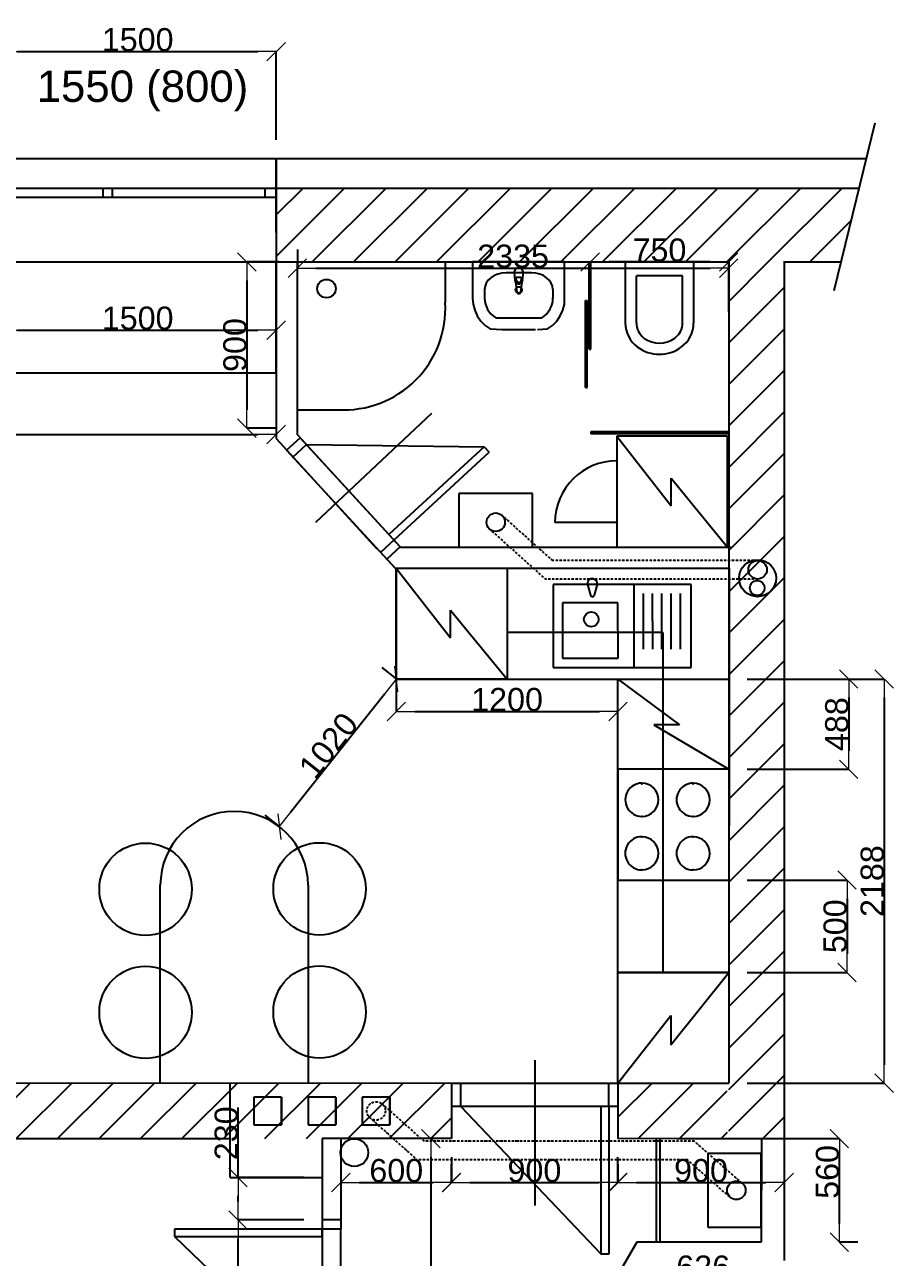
# Model space of a CAD drawing. Header units: millimetres. Extents: x 1480 to 86316, y 1484 to 27567.
# Drawn here: x 70259 to 74962, y 20151 to 26824 of the extents above; entities that cross this region are included whole.
import ezdxf

# ---------------------------------------------------------------- set-up
doc = ezdxf.new("R2010")
doc.units = ezdxf.units.MM
doc.linetypes.add('ACAD_ISO12W100', pattern=[21, 12, -3, 0, -3, 0, -3])
doc.layers.add('SLÁDEK OBV ZDIVO', color=7, linetype='Continuous')
doc.styles.add('GENERATED_STYLE_1', font='arial.ttf')
doc.dimstyles.new('GENERATED_STYLE__1', dxfattribs={"dimtxt": 125, "dimasz": 100, "dimexe": 0.18, "dimexo": 100, "dimgap": 0.1, "dimtad": 1, "dimdec": 0, "dimzin": 0, "dimdsep": 46, "dimtxsty": 'GENERATED_STYLE_1', "dimblk": 'ARROWHEAD_6', "dimcen": 0.09, "dimclrd": 4, "dimclre": 4, "dimclrt": 4, "dimazin": 0, "dimtfac": 1, "dimtdec": 0, "dimtmove": 0, "dimatfit": 3, "dimldrblk": 'OBLIQUE', "dimfxl": 0, "dimtfillclr": 4, "dimtolj": 1, "dimtzin": 0, "dimarcsym": 0})
pattern_1 = [(45, (-82757.79, 2751.98), (-112.2532, 112.2532), [])]

# ---------------------------------------------------------------- blocks, each defined once
blk = doc.blocks.new('ARROWHEAD_6')
at = {"color": 0, "linetype": 'Continuous', "lineweight": 0}
for p, q in [((0, 0), (-1, 0)), ((-0.5, -0.5), (0.5, 0.5))]:
    blk.add_line(p, q, dxfattribs=at)
blk = doc.blocks.new('*D235')
at = {"color": 4, "lineweight": -2, "transparency": 16777216}
for p, q in [((70120.6, 26203.9), (70120.6, 26678.5)), ((70220.6, 26678.3), (71520.6, 26678.3)), ((71620.6, 26199.9), (71620.6, 26678.5))]:
    blk.add_line(p, q, dxfattribs=at)
at = {"layer": 'Defpoints', "color": 0, "transparency": 16777216}
for p in [(71620.6, 26678.3), (70120.6, 26103.9), (71620.6, 26099.9)]:
    blk.add_point(p, dxfattribs=at)
at = {"color": 4, "lineweight": -2, "transparency": 16777216, "xscale": 100, "yscale": 100, "zscale": 100, "rotation": 180}
blk.add_blockref('ARROWHEAD_6', (70120.6, 26678.3), dxfattribs=at)
at = {"color": 4, "lineweight": -2, "transparency": 16777216, "xscale": 100, "yscale": 100, "zscale": 100}
blk.add_blockref('ARROWHEAD_6', (71620.6, 26678.3), dxfattribs=at)
at = {"color": 4, "transparency": 16777216, "insert": (70870.6, 26742.2), "char_height": 125, "attachment_point": 5, "style": 'GENERATED_STYLE_1'}
blk.add_mtext('\\A1;1500', dxfattribs=at)
blk = doc.blocks.new('_Oblique')
at = {"color": 0, "linetype": 'ByBlock', "lineweight": -2}
blk.add_line((-0.5, -0.5), (0.5, 0.5), dxfattribs=at)
blk = doc.blocks.new('*D185')
at = {"color": 4, "lineweight": -2, "transparency": 16777216}
for p, q in [((66884.2, 26099.9), (65788.6, 26099.9)), ((65788.7, 25999.9), (65788.7, 14319.5)), ((70429.9, 14219.5), (65788.6, 14219.5))]:
    blk.add_line(p, q, dxfattribs=at)
at = {"layer": 'Defpoints', "color": 0, "transparency": 16777216}
for p in [(66984.2, 26099.9), (65788.7, 14219.5), (70529.9, 14219.5)]:
    blk.add_point(p, dxfattribs=at)
at = {"color": 4, "lineweight": -2, "transparency": 16777216, "xscale": 100, "yscale": 100, "zscale": 100}
for p, rotation in [((65788.7, 26099.9), 90), ((65788.7, 14219.5), 270)]:
    blk.add_blockref('ARROWHEAD_6', p, dxfattribs=dict(at, rotation=rotation))
at = {"color": 4, "transparency": 16777216, "insert": (65724.8, 20159.7), "char_height": 125, "attachment_point": 5, "rotation": 90, "style": 'GENERATED_STYLE_1'}
blk.add_mtext('\\A1;11880', dxfattribs=at)
blk = doc.blocks.new('*D188')
at = {"color": 4, "lineweight": -2, "transparency": 16777216}
for p, q in [((71620.6, 25070.8), (71620.6, 24605.6)), ((66970.4, 24705.8), (66970.4, 24606)), ((67070.4, 24605.8), (71520.6, 24605.8))]:
    blk.add_line(p, q, dxfattribs=at)
at = {"layer": 'Defpoints', "color": 0, "transparency": 16777216}
for p in [(71620.6, 25170.8), (66970.4, 24605.8), (71620.6, 24605.8)]:
    blk.add_point(p, dxfattribs=at)
at = {"color": 4, "lineweight": -2, "transparency": 16777216, "xscale": 100, "yscale": 100, "zscale": 100, "rotation": 180}
blk.add_blockref('ARROWHEAD_6', (66970.4, 24605.8), dxfattribs=at)
at = {"color": 4, "lineweight": -2, "transparency": 16777216, "xscale": 100, "yscale": 100, "zscale": 100}
blk.add_blockref('ARROWHEAD_6', (71620.6, 24605.8), dxfattribs=at)
at = {"color": 4, "transparency": 16777216, "insert": (69295.5, 24669.7), "char_height": 125, "attachment_point": 5, "style": 'GENERATED_STYLE_1'}
blk.add_mtext('\\A1;4650', dxfattribs=at)
blk = doc.blocks.new('*D167')
at = {"color": 4, "lineweight": -2, "transparency": 16777216}
for p, q in [((73468.6, 20693.9), (73468.6, 20556.3)), ((72568.6, 20656.5), (72568.6, 20556.7)), ((72668.6, 20556.5), (73368.6, 20556.5))]:
    blk.add_line(p, q, dxfattribs=at)
at = {"layer": 'Defpoints', "color": 0, "transparency": 16777216}
for p in [(73468.6, 20793.9), (72568.6, 20556.5), (73468.6, 20556.5)]:
    blk.add_point(p, dxfattribs=at)
at = {"color": 4, "lineweight": -2, "transparency": 16777216, "xscale": 100, "yscale": 100, "zscale": 100, "rotation": 180}
blk.add_blockref('ARROWHEAD_6', (72568.6, 20556.5), dxfattribs=at)
at = {"color": 4, "lineweight": -2, "transparency": 16777216, "xscale": 100, "yscale": 100, "zscale": 100}
blk.add_blockref('ARROWHEAD_6', (73468.6, 20556.5), dxfattribs=at)
at = {"color": 4, "transparency": 16777216, "insert": (73018.6, 20620.4), "char_height": 125, "attachment_point": 5, "style": 'GENERATED_STYLE_1'}
blk.add_mtext('\\A1;900', dxfattribs=at)
blk = doc.blocks.new('*D168')
at = {"color": 4, "lineweight": -2, "transparency": 16777216}
for p, q in [((73470.6, 20656.3), (73470.6, 20556.5)), ((74370.6, 20656.3), (74370.6, 20556.5)), ((73570.6, 20556.3), (74270.6, 20556.3))]:
    blk.add_line(p, q, dxfattribs=at)
at = {"layer": 'Defpoints', "color": 0, "transparency": 16777216}
for p in [(73470.6, 20556.3), (74370.6, 20556.3), (74370.6, 20556.3)]:
    blk.add_point(p, dxfattribs=at)
at = {"color": 4, "lineweight": -2, "transparency": 16777216, "xscale": 100, "yscale": 100, "zscale": 100, "rotation": 180}
blk.add_blockref('ARROWHEAD_6', (73470.6, 20556.3), dxfattribs=at)
at = {"color": 4, "lineweight": -2, "transparency": 16777216, "xscale": 100, "yscale": 100, "zscale": 100}
blk.add_blockref('ARROWHEAD_6', (74370.6, 20556.3), dxfattribs=at)
at = {"color": 4, "transparency": 16777216, "insert": (73920.6, 20620.2), "char_height": 125, "attachment_point": 5, "style": 'GENERATED_STYLE_1'}
blk.add_mtext('\\A1;900', dxfattribs=at)
blk = doc.blocks.new('*D174')
at = {"color": 4, "lineweight": -2, "transparency": 16777216}
for p, q in [((72470.6, 20793.9), (72457.7, 20793.9)), ((72457.9, 20693.9), (72457.9, 18473.8)), ((72557.9, 18373.8), (72458.1, 18373.8))]:
    blk.add_line(p, q, dxfattribs=at)
at = {"layer": 'Defpoints', "color": 0, "transparency": 16777216}
for p in [(72570.6, 20793.9), (72457.9, 18373.8), (72457.9, 18373.8)]:
    blk.add_point(p, dxfattribs=at)
at = {"color": 4, "lineweight": -2, "transparency": 16777216, "xscale": 100, "yscale": 100, "zscale": 100}
for p, rotation in [((72457.9, 20793.9), 90), ((72457.9, 18373.8), 270)]:
    blk.add_blockref('ARROWHEAD_6', p, dxfattribs=dict(at, rotation=rotation))
at = {"color": 4, "transparency": 16777216, "insert": (72394, 19583.9), "char_height": 125, "attachment_point": 5, "rotation": 90, "style": 'GENERATED_STYLE_1'}
blk.add_mtext('\\A1;2420', dxfattribs=at)
blk = doc.blocks.new('*D177')
at = {"color": 4, "lineweight": -2, "transparency": 16777216}
for p, q in [((71770.4, 20353.9), (71414.2, 20353.9)), ((71414.4, 19553.9), (71414.4, 20253.9)), ((71720.8, 19453.9), (71414.2, 19453.9))]:
    blk.add_line(p, q, dxfattribs=at)
at = {"layer": 'Defpoints', "color": 0, "transparency": 16777216}
for p in [(71414.4, 20353.9), (71870.4, 20353.9), (71820.8, 19453.9)]:
    blk.add_point(p, dxfattribs=at)
at = {"color": 4, "lineweight": -2, "transparency": 16777216, "xscale": 100, "yscale": 100, "zscale": 100}
for p, rotation in [((71414.4, 20353.9), 90), ((71414.4, 19453.9), 270)]:
    blk.add_blockref('ARROWHEAD_6', p, dxfattribs=dict(at, rotation=rotation))
at = {"color": 4, "transparency": 16777216, "insert": (71350.5, 19903.9), "char_height": 125, "attachment_point": 5, "rotation": 90, "style": 'GENERATED_STYLE_1'}
blk.add_mtext('\\A1;900', dxfattribs=at)
blk = doc.blocks.new('*D159')
at = {"color": 4, "lineweight": -2, "transparency": 16777216}
for p, q in [((71970.6, 20693.9), (71970.6, 20556.3)), ((72570.6, 20693.9), (72570.6, 20556.3)), ((72070.6, 20556.5), (72470.6, 20556.5))]:
    blk.add_line(p, q, dxfattribs=at)
at = {"layer": 'Defpoints', "color": 0, "transparency": 16777216}
for p in [(71970.6, 20793.9), (72570.6, 20793.9), (72570.6, 20556.5)]:
    blk.add_point(p, dxfattribs=at)
at = {"color": 4, "lineweight": -2, "transparency": 16777216, "xscale": 100, "yscale": 100, "zscale": 100, "rotation": 180}
blk.add_blockref('ARROWHEAD_6', (71970.6, 20556.5), dxfattribs=at)
at = {"color": 4, "lineweight": -2, "transparency": 16777216, "xscale": 100, "yscale": 100, "zscale": 100}
blk.add_blockref('ARROWHEAD_6', (72570.6, 20556.5), dxfattribs=at)
at = {"color": 4, "transparency": 16777216, "insert": (72270.6, 20620.4), "char_height": 125, "attachment_point": 5, "style": 'GENERATED_STYLE_1'}
blk.add_mtext('\\A1;600', dxfattribs=at)
blk = doc.blocks.new('*D160')
at = {"color": 4, "lineweight": -2, "transparency": 16777216}
for p, q in [((73320.6, 25439.5), (73320.6, 25539.3)), ((73970.6, 25539.5), (73420.6, 25539.5)), ((74070.6, 25439.9), (74070.6, 25539.3))]:
    blk.add_line(p, q, dxfattribs=at)
at = {"layer": 'Defpoints', "color": 0, "transparency": 16777216}
for p in [(73320.6, 25539.5), (73320.6, 25539.5), (74070.6, 25539.9)]:
    blk.add_point(p, dxfattribs=at)
at = {"color": 4, "lineweight": -2, "transparency": 16777216, "xscale": 100, "yscale": 100, "zscale": 100, "rotation": 180}
blk.add_blockref('ARROWHEAD_6', (73320.6, 25539.5), dxfattribs=at)
at = {"color": 4, "lineweight": -2, "transparency": 16777216, "xscale": 100, "yscale": 100, "zscale": 100}
blk.add_blockref('ARROWHEAD_6', (74070.6, 25539.5), dxfattribs=at)
at = {"color": 4, "transparency": 16777216, "insert": (73695.6, 25603.4), "char_height": 125, "attachment_point": 5, "style": 'GENERATED_STYLE_1'}
blk.add_mtext('\\A1;750', dxfattribs=at)
blk = doc.blocks.new('*D194')
at = {"color": 4, "lineweight": -2, "transparency": 16777216}
for p, q in [((73791.4, 20793.9), (74669.6, 20793.9)), ((74669.4, 20333.9), (74669.4, 20693.9)), ((74769.4, 20233.9), (74669.6, 20233.9))]:
    blk.add_line(p, q, dxfattribs=at)
at = {"layer": 'Defpoints', "color": 0, "transparency": 16777216}
for p in [(73691.4, 20793.9), (74669.4, 20793.9), (74669.4, 20233.9)]:
    blk.add_point(p, dxfattribs=at)
at = {"color": 4, "lineweight": -2, "transparency": 16777216, "xscale": 100, "yscale": 100, "zscale": 100}
for p, rotation in [((74669.4, 20793.9), 90), ((74669.4, 20233.9), 270)]:
    blk.add_blockref('ARROWHEAD_6', p, dxfattribs=dict(at, rotation=rotation))
at = {"color": 4, "transparency": 16777216, "insert": (74605.5, 20613.8), "char_height": 125, "attachment_point": 5, "rotation": 90, "style": 'GENERATED_STYLE_1'}
blk.add_mtext('\\A1;560', dxfattribs=at)
blk = doc.blocks.new('*D243')
at = {"color": 4, "lineweight": -2, "transparency": 16777216}
for p, q in [((70120.6, 25439.9), (70120.6, 25170.6)), ((71620.6, 25439.9), (71620.6, 25170.6)), ((70220.6, 25170.8), (71520.6, 25170.8))]:
    blk.add_line(p, q, dxfattribs=at)
at = {"layer": 'Defpoints', "color": 0, "transparency": 16777216}
for p in [(70120.6, 25539.9), (71620.6, 25539.9), (71620.6, 25170.8)]:
    blk.add_point(p, dxfattribs=at)
at = {"color": 4, "lineweight": -2, "transparency": 16777216, "xscale": 100, "yscale": 100, "zscale": 100, "rotation": 180}
blk.add_blockref('ARROWHEAD_6', (70120.6, 25170.8), dxfattribs=at)
at = {"color": 4, "lineweight": -2, "transparency": 16777216, "xscale": 100, "yscale": 100, "zscale": 100}
blk.add_blockref('ARROWHEAD_6', (71620.6, 25170.8), dxfattribs=at)
at = {"color": 4, "transparency": 16777216, "insert": (70870.6, 25234.7), "char_height": 125, "attachment_point": 5, "style": 'GENERATED_STYLE_1'}
blk.add_mtext('\\A1;1500', dxfattribs=at)
blk = doc.blocks.new('*D196')
at = {"color": 4, "lineweight": -2, "transparency": 16777216}
for p, q in [((71735.6, 25606.4), (71735.6, 25506.6)), ((71835.6, 25506.4), (73970.6, 25506.4)), ((74070.6, 25270.4), (74070.6, 25506.6))]:
    blk.add_line(p, q, dxfattribs=at)
at = {"layer": 'Defpoints', "color": 0, "transparency": 16777216}
for p in [(71735.6, 25506.4), (74070.6, 25506.4), (74070.6, 25170.4)]:
    blk.add_point(p, dxfattribs=at)
at = {"color": 4, "lineweight": -2, "transparency": 16777216, "xscale": 100, "yscale": 100, "zscale": 100, "rotation": 180}
blk.add_blockref('ARROWHEAD_6', (71735.6, 25506.4), dxfattribs=at)
at = {"color": 4, "lineweight": -2, "transparency": 16777216, "xscale": 100, "yscale": 100, "zscale": 100}
blk.add_blockref('ARROWHEAD_6', (74070.6, 25506.4), dxfattribs=at)
at = {"color": 4, "transparency": 16777216, "insert": (72903.1, 25570.3), "char_height": 125, "attachment_point": 5, "style": 'GENERATED_STYLE_1'}
blk.add_mtext('\\A1;2335', dxfattribs=at)
blk = doc.blocks.new('*D244')
at = {"color": 4, "lineweight": -2, "transparency": 16777216}
for p, q in [((71414.4, 20583.9), (71414.4, 20962)), ((71770.4, 20583.9), (71414.2, 20583.9)), ((71414.4, 20453.9), (71414.4, 20483.9)), ((71770.4, 20353.9), (71414.2, 20353.9))]:
    blk.add_line(p, q, dxfattribs=at)
at = {"layer": 'Defpoints', "color": 0, "transparency": 16777216}
for p in [(71414.4, 20583.9), (71870.4, 20583.9), (71870.4, 20353.9)]:
    blk.add_point(p, dxfattribs=at)
at = {"color": 4, "lineweight": -2, "transparency": 16777216, "xscale": 100, "yscale": 100, "zscale": 100}
for p, rotation in [((71414.4, 20583.9), 90), ((71414.4, 20353.9), 270)]:
    blk.add_blockref('ARROWHEAD_6', p, dxfattribs=dict(at, rotation=rotation))
at = {"color": 4, "transparency": 16777216, "insert": (71350.5, 20822.9), "char_height": 125, "attachment_point": 5, "rotation": 90, "style": 'GENERATED_STYLE_1'}
blk.add_mtext('\\A1;230', dxfattribs=at)
blk = doc.blocks.new('*D140')
at = {"color": 4, "lineweight": -2, "transparency": 16777216}
for p, q in [((71635.6, 25539.9), (71461.5, 25539.9)), ((71461.7, 25439.9), (71461.7, 24739.9)), ((71620.6, 24639.9), (71461.5, 24639.9))]:
    blk.add_line(p, q, dxfattribs=at)
at = {"layer": 'Defpoints', "color": 0, "transparency": 16777216}
for p in [(71735.6, 25539.9), (71461.7, 24639.9), (71720.6, 24639.9)]:
    blk.add_point(p, dxfattribs=at)
at = {"color": 4, "lineweight": -2, "transparency": 16777216, "xscale": 100, "yscale": 100, "zscale": 100}
for p, rotation in [((71461.7, 25539.9), 90), ((71461.7, 24639.9), 270)]:
    blk.add_blockref('ARROWHEAD_6', p, dxfattribs=dict(at, rotation=rotation))
at = {"color": 4, "transparency": 16777216, "insert": (71397.8, 25089.9), "char_height": 125, "attachment_point": 5, "rotation": 90, "style": 'GENERATED_STYLE_1'}
blk.add_mtext('\\A1;900', dxfattribs=at)
blk = doc.blocks.new('*D141')
at = {"color": 4, "lineweight": -2, "transparency": 16777216}
for p, q in [((72270.7, 23329.7), (72270.7, 23106.1)), ((72370.7, 23106.3), (73370.6, 23106.3)), ((73470.6, 23006.3), (73470.6, 23106.1))]:
    blk.add_line(p, q, dxfattribs=at)
at = {"layer": 'Defpoints', "color": 0, "transparency": 16777216}
for p in [(72270.7, 23429.7), (73470.6, 23106.3), (73470.6, 23106.3)]:
    blk.add_point(p, dxfattribs=at)
at = {"color": 4, "lineweight": -2, "transparency": 16777216, "xscale": 100, "yscale": 100, "zscale": 100, "rotation": 180}
blk.add_blockref('ARROWHEAD_6', (72270.7, 23106.3), dxfattribs=at)
at = {"color": 4, "lineweight": -2, "transparency": 16777216, "xscale": 100, "yscale": 100, "zscale": 100}
blk.add_blockref('ARROWHEAD_6', (73470.6, 23106.3), dxfattribs=at)
at = {"color": 4, "transparency": 16777216, "insert": (72870.6, 23170.2), "char_height": 125, "attachment_point": 5, "style": 'GENERATED_STYLE_1'}
blk.add_mtext('\\A1;1200', dxfattribs=at)
blk = doc.blocks.new('*D142')
at = {"color": 4, "lineweight": -2, "transparency": 16777216}
for p, q in [((72192.3, 23344.2), (72270.5, 23282.2)), ((71699, 22561), (72208.6, 23203.7)), ((71558.5, 22544.8), (71636.8, 22482.8))]:
    blk.add_line(p, q, dxfattribs=at)
at = {"layer": 'Defpoints', "color": 0, "transparency": 16777216}
for p in [(72270.7, 23282.1), (72270.7, 23282.1), (71636.9, 22482.7)]:
    blk.add_point(p, dxfattribs=at)
at = {"color": 4, "lineweight": -2, "transparency": 16777216, "xscale": 100, "yscale": 100, "zscale": 100}
for p, rotation in [((72270.7, 23282.1), 51.5912558317693), ((71636.9, 22482.7), 231.5912558317693)]:
    blk.add_blockref('ARROWHEAD_6', p, dxfattribs=dict(at, rotation=rotation))
at = {"color": 4, "transparency": 16777216, "insert": (71903.7, 22922.1), "char_height": 125, "attachment_point": 5, "rotation": 51.59126, "style": 'GENERATED_STYLE_1'}
blk.add_mtext('\\A1;1020', dxfattribs=at)
blk = doc.blocks.new('*D144')
at = {"color": 4, "lineweight": -2, "transparency": 16777216}
for p, q in [((74170.6, 23282.1), (74720, 23282.1)), ((74719.9, 23182.1), (74719.9, 22893.6)), ((74170.6, 22793.6), (74720, 22793.6))]:
    blk.add_line(p, q, dxfattribs=at)
at = {"layer": 'Defpoints', "color": 0, "transparency": 16777216}
for p in [(74070.6, 23282.1), (74070.6, 22793.6), (74719.9, 22793.6)]:
    blk.add_point(p, dxfattribs=at)
at = {"color": 4, "lineweight": -2, "transparency": 16777216, "xscale": 100, "yscale": 100, "zscale": 100}
for p, rotation in [((74719.9, 23282.1), 90), ((74719.9, 22793.6), 270)]:
    blk.add_blockref('ARROWHEAD_6', p, dxfattribs=dict(at, rotation=rotation))
at = {"color": 4, "transparency": 16777216, "insert": (74655.9, 23037.9), "char_height": 125, "attachment_point": 5, "rotation": 90, "style": 'GENERATED_STYLE_1'}
blk.add_mtext('\\A1;488', dxfattribs=at)
blk = doc.blocks.new('*D231')
at = {"color": 4, "lineweight": -2, "transparency": 16777216}
for p, q in [((74170.6, 22193.6), (74711.1, 22193.6)), ((74710.9, 22093.6), (74710.9, 21793.6)), ((74170.6, 21693.6), (74711.1, 21693.6))]:
    blk.add_line(p, q, dxfattribs=at)
at = {"layer": 'Defpoints', "color": 0, "transparency": 16777216}
for p in [(74070.6, 22193.6), (74070.6, 21693.6), (74710.9, 21693.6)]:
    blk.add_point(p, dxfattribs=at)
at = {"color": 4, "lineweight": -2, "transparency": 16777216, "xscale": 100, "yscale": 100, "zscale": 100}
for p, rotation in [((74710.9, 22193.6), 90), ((74710.9, 21693.6), 270)]:
    blk.add_blockref('ARROWHEAD_6', p, dxfattribs=dict(at, rotation=rotation))
at = {"color": 4, "transparency": 16777216, "insert": (74647, 21943.6), "char_height": 125, "attachment_point": 5, "rotation": 90, "style": 'GENERATED_STYLE_1'}
blk.add_mtext('\\A1;500', dxfattribs=at)
blk = doc.blocks.new('*D145')
at = {"color": 4, "lineweight": -2, "transparency": 16777216}
for p, q in [((74170.6, 23282.1), (74911.9, 23282.1)), ((74911.8, 23182.1), (74911.8, 21193.9)), ((74170.6, 21093.9), (74911.9, 21093.9))]:
    blk.add_line(p, q, dxfattribs=at)
at = {"layer": 'Defpoints', "color": 0, "transparency": 16777216}
for p in [(74070.6, 23282.1), (74070.6, 21093.9), (74911.8, 21093.9)]:
    blk.add_point(p, dxfattribs=at)
at = {"color": 4, "lineweight": -2, "transparency": 16777216, "xscale": 100, "yscale": 100, "zscale": 100}
for p, rotation in [((74911.8, 23282.1), 90), ((74911.8, 21093.9), 270)]:
    blk.add_blockref('ARROWHEAD_6', p, dxfattribs=dict(at, rotation=rotation))
at = {"color": 4, "transparency": 16777216, "insert": (74847.8, 22188), "char_height": 125, "attachment_point": 5, "rotation": 90, "style": 'GENERATED_STYLE_1'}
blk.add_mtext('\\A1;2188', dxfattribs=at)
blk = doc.blocks.new('Kotel Puma')
at = {"color": 3}
for p, q in [((-103481.9, 18240.6), (-103881.9, 18240.6)), ((-103881.9, 18240.6), (-103881.9, 17950.6)), ((-103481.9, 17950.6), (-103481.9, 18240.6)), ((-103881.9, 17950.6), (-103481.9, 17950.6))]:
    blk.add_line(p, q, dxfattribs=at)
blk.add_circle((-103681.9, 18085.6), 50, dxfattribs=at)
blk = doc.blocks.new('*D232')
at = {"color": 4, "lineweight": -2, "transparency": 16777216}
for p, q in [((73619.1, 20033.9), (73619.1, 20033.7)), ((74145.4, 20033.9), (73719.1, 20033.9)), ((74245.4, 20033.9), (74245.4, 20033.7))]:
    blk.add_line(p, q, dxfattribs=at)
at = {"layer": 'Defpoints', "color": 0, "transparency": 16777216}
for p in [(73619.1, 20133.9), (74245.4, 20133.9), (73619.1, 20033.9)]:
    blk.add_point(p, dxfattribs=at)
at = {"color": 4, "lineweight": -2, "transparency": 16777216, "xscale": 100, "yscale": 100, "zscale": 100, "rotation": 180}
blk.add_blockref('ARROWHEAD_6', (73619.1, 20033.9), dxfattribs=at)
at = {"color": 4, "lineweight": -2, "transparency": 16777216, "xscale": 100, "yscale": 100, "zscale": 100}
blk.add_blockref('ARROWHEAD_6', (74245.4, 20033.9), dxfattribs=at)
at = {"color": 4, "transparency": 16777216, "insert": (73932.3, 20097.8), "char_height": 125, "attachment_point": 5, "style": 'GENERATED_STYLE_1'}
blk.add_mtext('\\A1;626', dxfattribs=at)

msp = doc.modelspace()

# ---------------------------------------------------------------- hatches: boundary and pattern name
h = msp.add_hatch()
h.set_pattern_fill('ANSI31', color=4, scale=50)
h.set_pattern_definition(pattern_1)
h.paths.add_polyline_path([(74680, 25539.9), (74777.8, 25939.9), (71620.6, 25939.9), (71620.6, 25539.9)])
h = msp.add_hatch()
h.set_pattern_fill('ANSI31', color=4, scale=50)
h.set_pattern_definition(pattern_1)
h.paths.add_polyline_path([(74370.6, 20792.9), (74370.6, 25539.9), (74070.6, 25539.9), (74070.6, 20794.9)])
h = msp.add_hatch()
h.set_pattern_fill('ANSI31', color=4, scale=50)
h.set_pattern_definition(pattern_1)
h.paths.add_polyline_path([(72570.1, 21093.9), (68992.4, 21095.8), (68469.7, 21096), (68470.4, 20793.9), (68710.4, 20793.9), (68790.4, 20793.9), (72570.6, 20793.9)])
h = msp.add_hatch()
h.set_pattern_fill('ANSI31', color=4, scale=50)
h.set_pattern_definition(pattern_1)
h.paths.add_polyline_path([(74062.8, 21094.8), (73993.2, 21095.8), (73470.6, 21096), (73471.3, 20793.9), (73711.3, 20793.9), (73791.3, 20793.9), (74063.4, 20794.8)])

# ---------------------------------------------------------------- linework, layer by layer
at = {"color": 1}
for p, q in [((74642.2, 25385.5), (74864, 26292.7)), ((71620.6, 26099.9), (74816.9, 26099.9)), ((71620.6, 26099.9), (71620.6, 25539.9)), ((71620.6, 25699.9), (71620.6, 26099.9)), ((71620.6, 25699.9), (71620.6, 26099.9)), ((71620.6, 25939.9), (74777.8, 25939.9)), ((71620.6, 25539.9), (74070.6, 25539.9)), ((74070.6, 25543.9), (74070.6, 21093.9)), ((74370.6, 25543.9), (74370.6, 23563.9)), ((74370.6, 25539.9), (74680, 25539.9)), ((74070.6, 24943.9), (74070.6, 22592.4)), ((74370.6, 24089.9), (74370.6, 24089.9)), ((74370.6, 23563.9), (74370.6, 20793.3)), ((74111.4, 22532.3), (74111.4, 22532.3)), ((68070.6, 21096.2), (72570.6, 21093.9)), ((71370.6, 20583.9), (71370.6, 21093.9)), ((72570.6, 21093.9), (72570.6, 20793.9)), ((73470.6, 21093.9), (73470.6, 20993.9)), ((73470.6, 21093.9), (73470.6, 20793.9)), ((68470.4, 20793.9), (71370.4, 20793.9)), ((72570.6, 20793.9), (71870.4, 20793.9)), ((71870.4, 20793.9), (71870.4, 20353.9)), ((71970.6, 20793.9), (71970, 20353.9)), ((74370.6, 20793.3), (73470.6, 20793.9)), ((71370.6, 20583.9), (71870.4, 20583.9)), ((71970.4, 20353.9), (71870.4, 20353.9)), ((74370.5, 20283.9), (74370.5, 20233.9))]:
    msp.add_line(p, q, dxfattribs=at)
at = {"color": 4}
for p, q in [((70120.6, 26099.9), (71620.6, 26099.9)), ((70120.6, 25939.9), (71470.6, 25939.9)), ((70120.6, 25939.9), (71620.6, 25939.9)), ((70682.6, 25939.9), (70682.6, 25889.9)), ((70732.6, 25939.9), (70732.6, 25889.9)), ((71561.8, 25889.9), (71561.8, 25939.9)), ((70120.6, 25889.9), (71620.6, 25889.9)), ((70120.6, 25539.9), (71620.6, 25539.9)), ((71870.4, 20353.9), (71870.4, 19503.9)), ((71970, 20353.9), (71970, 20353.9)), ((71970.4, 20353.9), (71970.4, 20303.9)), ((71870.4, 20303.9), (71070.4, 20303.9)), ((71070.4, 20303.9), (71070.4, 20263.9)), ((71970.4, 20303.9), (71870.4, 20303.9)), ((71870.4, 20263.9), (71870.4, 20303.9)), ((71970.4, 19453.9), (71970.4, 20303.9)), ((71070.4, 20263.9), (71870.4, 20263.9)), ((71070.4, 20263.9), (71870.4, 19498.9)), ((73420.6, 20169), (73380.6, 20168.8))]:
    msp.add_line(p, q, dxfattribs=at)
at = {"color": 6}
for p, q in [((71620.6, 25539.9), (71620.6, 24583.6)), ((71735.6, 24604.4), (71735.6, 25539.9)), ((71836.1, 24132), (72462.4, 24721.4)), ((71620.6, 24583.6), (72165.9, 23987.4)), ((71677.3, 24520), (71751, 24587.6)), ((71735.6, 24604.4), (72293.9, 23995.8)), ((72292.3, 23997.6), (71751, 24587.6)), ((71677.1, 24520.8), (72264.5, 23882.1)), ((71693, 24524.7), (71693, 24523.8)), ((71703.2, 24492.1), (71703.2, 24491.2)), ((71711.1, 24483.2), (71784.8, 24550.8)), ((71784.8, 24550.8), (72746, 24538.6)), ((72747.2, 24539.7), (72232.9, 24065.3)), ((72260, 24035.9), (72773.7, 24509.7)), ((72747.2, 24539.7), (72774.4, 24510.3)), ((72293.9, 23995.8), (74083.8, 23995.9)), ((73464.8, 23995.9), (74064.8, 23995.9)), ((73020.5, 21218.8), (73020.5, 20432.6)), ((72570.6, 21094.1), (73470.6, 21094.1)), ((72620.6, 20968.8), (72620.6, 21094.1)), ((73420.6, 20968.8), (73420.6, 21094.1)), ((72570.5, 20969.1), (73470.5, 20969.1)), ((72620.6, 20968.8), (73380.6, 20168.8)), ((73380.6, 20168.8), (73380.6, 20968.8)), ((73420.6, 20969), (73420.6, 20169)), ((73420.6, 20968.9), (73420.6, 20168.9)), ((73420.6, 20968.8), (73420.6, 20168.8)), ((74248.2, 20793.9), (74245.4, 20233.9)), ((74370.6, 20793.3), (74370.4, 20133.9)), ((73573.1, 20233.9), (73468.9, 20053.9)), ((74245.4, 20233.9), (73573.1, 20233.9))]:
    msp.add_line(p, q, dxfattribs=at)
at = {"color": 2}
for p, q in [((71620.6, 24936.8), (71620.6, 25536.8)), ((71735.6, 24739.9), (71735.6, 25539.9)), ((71735.6, 25539.9), (72535.6, 25539.9)), ((72535.6, 25539.9), (72535.6, 25319.9)), ((72683.7, 25539.9), (72683.7, 25344.3)), ((73180.9, 25539.9), (72683.7, 25539.9)), ((73180.9, 25310.6), (73180.9, 25539.9)), ((73510.7, 25540), (73510.5, 25210)), ((73510.7, 25540), (73880.7, 25539.8)), ((73880.7, 25539.8), (73880.5, 25209.8)), ((73002.4, 25481.1), (72864.9, 25481.1)), ((72908.7, 25482.6), (72912.7, 25440.6)), ((72916, 25431.1), (72922.6, 25378.2)), ((72920.1, 25442.8), (72920.1, 25457.7)), ((72920.1, 25457.7), (72947.3, 25457.7)), ((72944.8, 25378.2), (72951.5, 25431.1)), ((72947.3, 25457.7), (72947.3, 25442.8)), ((72954.7, 25440.6), (72958.7, 25482.6)), ((73570.5, 25210), (73570.7, 25465)), ((73820.7, 25464.8), (73570.7, 25465)), ((73820.5, 25209.8), (73820.7, 25464.8)), ((72749, 25390.2), (72749, 25344.3)), ((73118.5, 25390.2), (73118.5, 25344.3)), ((72683.7, 25344.3), (72686.6, 25310.6)), ((72686.6, 25310.6), (72695.2, 25278)), ((73172.3, 25278), (73180.9, 25310.6)), ((72695.2, 25278), (72709.3, 25247.4)), ((72709.3, 25247.4), (72728.2, 25220)), ((72809.6, 25237.8), (73057.9, 25237.8)), ((73139.3, 25220), (73158.2, 25247.4)), ((73158.2, 25247.4), (73172.3, 25278)), ((72728.2, 25220), (72751.6, 25196.6)), ((72751.6, 25196.6), (72778.6, 25177.8)), ((72778.6, 25177.8), (72843.8, 25173.9)), ((72843.8, 25173.9), (73023.7, 25173.9)), ((73035.9, 25173.9), (73088.9, 25177.8)), ((73088.9, 25177.8), (73115.9, 25196.6)), ((73115.9, 25196.6), (73139.3, 25220)), ((71620.6, 24936.8), (66970.4, 24936.8)), ((71735.6, 24739.9), (71955.6, 24739.9)), ((71955.6, 24739.9), (71955.6, 24739.9)), ((74064.8, 24595.9), (73464.8, 24595.9)), ((73464.8, 24595.9), (73464.8, 23995.9)), ((73464.8, 24595.9), (73759.1, 24218.7)), ((74064.8, 23995.9), (74064.8, 24595.9)), ((73464.8, 24463.4), (73464.8, 24128.4)), ((73759.1, 24218.7), (73759.1, 24368.7)), ((73759.1, 24368.7), (74064.8, 23995.9)), ((73464.8, 24128.4), (73129.8, 24128.4)), ((73464.8, 23995.9), (74058.9, 23995.9)), ((72264.5, 23882.1), (74073.8, 23882.1)), ((72270.7, 23882.1), (72270.7, 23282.1)), ((72270.7, 23882.1), (72870.7, 23882.1)), ((72270.7, 23282.1), (72270.7, 23882.1)), ((72270.7, 23882.1), (72564.9, 23504.9)), ((72870.7, 23882.1), (72870.7, 23282.1)), ((74073.8, 23882.1), (74070.6, 21093.9)), ((73119.8, 23794.4), (73119.8, 23344.4)), ((73867.5, 23794.4), (73119.8, 23794.4)), ((73305.9, 23794.4), (73322, 23735.6)), ((73305.9, 23794.4), (73322, 23735.6)), ((73357.9, 23794.3), (73341.7, 23735.5)), ((73357.9, 23794.3), (73341.7, 23735.5)), ((73556, 23794), (73556, 23344)), ((73867.5, 23344.4), (73867.5, 23794.4)), ((73471.1, 23695.1), (73171.1, 23694.8)), ((73471.1, 23695.1), (73171.1, 23694.8)), ((73171.1, 23694.8), (73171.3, 23394.8)), ((73171.1, 23694.8), (73171.3, 23394.8)), ((73471.3, 23395.1), (73471.1, 23695.1)), ((73606.8, 23744.1), (73607.1, 23444.1)), ((73656.8, 23744.1), (73657.1, 23444.1)), ((73656.8, 23744.1), (73657.1, 23444.1)), ((73706.8, 23744.1), (73707.1, 23444.1)), ((73756.8, 23744.2), (73757.1, 23444.2)), ((73806.8, 23744.2), (73807.1, 23444.2)), ((72564.9, 23504.9), (72564.9, 23654.9)), ((72564.9, 23654.9), (72870.7, 23282.1)), ((73714, 23534.5), (72870.7, 23534.5)), ((73714, 23534.5), (73714, 21693.6)), ((73171.3, 23394.8), (73471.3, 23395.1)), ((73171.3, 23394.8), (73471.3, 23395.1)), ((73119.8, 23344.4), (73867.5, 23344.4)), ((72270.7, 23282.1), (74073.8, 23282.1)), ((72870.7, 23282.1), (72270.7, 23282.1)), ((73470.6, 21093.9), (73470.6, 23282.1)), ((73470.6, 23282.1), (73804.9, 23034.3)), ((73804.9, 23034.3), (73664.9, 23034.3)), ((73664.9, 23034.3), (74070.6, 22793.6)), ((74073, 22793.2), (73466.6, 22793.6)), ((73470.6, 22793.6), (73470.6, 22193.6)), ((73470.9, 21693.6), (73470.9, 22293.6)), ((70993.3, 21094.7), (70993.3, 22165.4)), ((71793.3, 22165.4), (71793.3, 21094.3)), ((73470.9, 22193.6), (74070.6, 22193.6)), ((74070.6, 21693.6), (73470.6, 21693.6)), ((73470.9, 21693.6), (74070.6, 21693.6)), ((73756.3, 21302.3), (74070.6, 21693.6)), ((73470.6, 21093.9), (73756.3, 21459.8)), ((73756.3, 21459.8), (73756.3, 21302.3)), ((73470.6, 21093.9), (74070.6, 21093.9)), ((73679.5, 20233.9), (73679.8, 20793.8)), ((73699.5, 20233.9), (73699.8, 20793.7))]:
    msp.add_line(p, q, dxfattribs=at)
at = {"color": 152, "true_color": 0x2776bb}
for p, q in [((73314.8, 25067.9), (73314.8, 25539.9)), ((73324.8, 25067.9), (73324.8, 25539.9)), ((73295, 24859.6), (73295, 25331.6)), ((73305, 24859.6), (73305, 25331.6)), ((73314.8, 25067.9), (73324.8, 25067.9)), ((73295, 24859.6), (73305, 24859.6)), ((74074.8, 24619.9), (73324.8, 24619.9)), ((73324.8, 24619.9), (73324.8, 24609.9)), ((74074.8, 24609.9), (73324.8, 24609.9))]:
    msp.add_line(p, q, dxfattribs=at)
at = {"color": 5}
for p, q in [((73295, 25331.6), (73305, 25331.6)), ((72259.2, 24035.1), (72185.8, 23967.6)), ((72292.3, 23997.6), (72219.6, 23930.8))]:
    msp.add_line(p, q, dxfattribs=at)
at = {"color": 3, "linetype": 'ACAD_ISO12W100'}
for p, q in [((72839.6, 24170.6), (73116, 23923.4)), ((72772.9, 24096.1), (73077.8, 23823.4)), ((74227, 23923.4), (73116, 23923.4)), ((74228.4, 23823.4), (73077.8, 23823.4)), ((72191, 20985.1), (72420.9, 20779.5)), ((72124.4, 20910.6), (72382.7, 20679.5)), ((73884.3, 20779.5), (72420.9, 20779.5)), ((74142.4, 20553.4), (73884.3, 20779.5)), ((73846.7, 20679.5), (72382.7, 20679.5)), ((74076.5, 20478.2), (73846.7, 20679.5))]:
    msp.add_line(p, q, dxfattribs=at)
at = {"color": 7}
for p, q in [((71499.8, 21018.9), (71499.8, 20868.9)), ((71649.8, 21018.9), (71499.8, 21018.9)), ((71649.8, 20868.9), (71649.8, 21018.9)), ((71793.2, 21018.9), (71793.2, 20868.9)), ((71943.2, 21018.9), (71793.2, 21018.9)), ((71793.2, 21018.9), (71793.2, 20868.9)), ((71943.2, 21018.9), (71793.2, 21018.9)), ((71793.2, 21018.9), (71793.2, 20868.9)), ((71943.2, 21018.9), (71793.2, 21018.9)), ((71943.2, 20868.9), (71943.2, 21018.9)), ((71943.2, 20868.9), (71943.2, 21018.9)), ((71943.2, 20868.9), (71943.2, 21018.9)), ((72086.6, 21018.9), (72086.6, 20868.9)), ((72236.6, 21018.9), (72086.6, 21018.9)), ((72086.6, 21018.9), (72086.6, 20868.9)), ((72236.6, 21018.9), (72086.6, 21018.9)), ((72086.6, 21018.9), (72086.6, 20868.9)), ((72236.6, 21018.9), (72086.6, 21018.9)), ((72236.6, 20868.9), (72236.6, 21018.9)), ((72236.6, 20868.9), (72236.6, 21018.9)), ((72236.6, 20868.9), (72236.6, 21018.9)), ((71499.8, 20868.9), (71649.8, 20868.9)), ((71793.2, 20868.9), (71943.2, 20868.9)), ((71793.2, 20868.9), (71943.2, 20868.9)), ((71793.2, 20868.9), (71943.2, 20868.9)), ((72086.6, 20868.9), (72236.6, 20868.9)), ((72086.6, 20868.9), (72236.6, 20868.9)), ((72086.6, 20868.9), (72236.6, 20868.9))]:
    msp.add_line(p, q, dxfattribs=at)
at = {"color": 3}
for centre, radius in [((71735.6, 25539.9), 0.0000517), ((74227, 23873.4), 50), ((74224.7, 23774.9), 40)]:
    msp.add_circle(centre, radius, dxfattribs=at)
at = {"color": 2}
for centre, radius in [((71893, 25395.4), 50), ((72933.7, 25388), 17.5), ((73326.3, 23605), 40), ((70913.3, 22143.9), 250), ((71855.4, 22146.1), 250), ((70913.3, 21477.5), 250), ((71855.4, 21479.8), 250)]:
    msp.add_circle(centre, radius, dxfattribs=at)
at = {"color": 1}
for centre, radius in [((74226.9, 23827.8), 100), ((72043.6, 20718.6), 75)]:
    msp.add_circle(centre, radius, dxfattribs=at)
at = {"color": 3, "linetype": 'ACAD_ISO12W100'}
msp.add_circle((72161.6, 20943.9), 50, dxfattribs=at)
at = {"color": 1}
msp.add_arc((71720.6, 25539.9), 900, 153.61216, 153.61219, dxfattribs=at)
at = {"color": 2}
for centre, radius, start, end in [((72933.7, 25482.6), 25, 0, 180), ((72933.7, 25442.5), 21.1, 185.16961, 212.77103), ((72933.7, 25442.5), 21.1, 212.77103, 327.22897), ((72933.7, 25442.8), 13.6, 180, 0), ((72933.7, 25442.5), 21.1, 327.22897, 354.83039), ((72933.7, 25379.6), 11.2, 187.13892, 352.86108), ((71986.8, 25288.7), 549.7, 266.74757, 3.25243), ((73673, 25209.9), 162.5, 179.96155, 233.09166), ((73673, 25209.9), 102.5, 179.96155, 233.09166), ((73718, 25209.9), 102.5, 306.83145, 359.96155), ((73718, 25209.9), 162.5, 306.83145, 359.96155), ((73695.5, 25239.9), 140, 233.09166, 306.83145), ((73695.5, 25239.9), 200, 233.09166, 306.83145), ((73464.8, 24128.4), 335, 90, 180), ((73332, 23798.9), 26.4, 349.92641, 189.97886), ((73331.9, 23737.4), 10, 190.30698, 349.59828), ((73331.9, 23737.4), 10, 190.30698, 349.59828), ((73600.1, 22628.5), 90, 89.95263, 269.95263), ((73600.1, 22628.5), 90, 89.95263, 269.95263), ((73600.1, 22628.5), 90, 269.95263, 89.95263), ((73600.1, 22628.5), 90, 269.95263, 89.95263), ((73877.8, 22628.3), 90, 89.95263, 269.95263), ((73877.8, 22628.3), 90, 89.95263, 269.95263), ((73877.8, 22628.3), 90, 269.95263, 89.95263), ((73877.8, 22628.3), 90, 269.95263, 89.95263), ((71393.3, 22165.4), 400, 0, 180), ((73599.9, 22338.5), 90, 89.95263, 269.95263), ((73599.9, 22338.5), 90, 89.95263, 269.95263), ((73599.9, 22338.5), 90, 269.95263, 89.95263), ((73599.9, 22338.5), 90, 269.95263, 89.95263), ((73877.6, 22338.3), 90, 89.95263, 269.95263), ((73877.6, 22338.3), 90, 89.95263, 269.95263), ((73877.6, 22338.3), 90, 269.95263, 89.95263), ((73877.6, 22338.3), 90, 269.95263, 89.95263)]:
    msp.add_arc(centre, radius, start, end, dxfattribs=at)
at = {"color": 3}
msp.add_arc((73464.8, 24145.6), 335, 333.46599, 333.46623, dxfattribs=at)
at = {"color": 2}
for centre, major_axis, ratio, start_param, end_param in [((72865.1, 25390.2), (-116.1, 0), 0.783646, 4.712389, 6.283185), ((73002.4, 25390.2), (-116.1, 0), 0.783646, 3.141593, 4.712389), ((72864.9, 25344.3), (0, -121.2), 0.956522, 4.712389, 5.78621), ((73002.6, 25344.3), (0, -121.2), 0.956522, 0.496975, 1.570796)]:
    msp.add_ellipse(centre, major_axis=major_axis, ratio=ratio, start_param=start_param, end_param=end_param, dxfattribs=at)
for p in [(72908.7, 25482.6), (72916, 25431.1), (72954.7, 25440.6), (72944.8, 25378.2), (73600.2, 22714.5), (73600.2, 22714.5), (73877.9, 22714.3), (73877.9, 22714.3), (73600.1, 22538.5), (73600.1, 22538.5), (73877.7, 22538.3), (73877.7, 22538.3), (73600, 22428.5), (73600, 22428.5), (73877.6, 22428.3), (73877.6, 22428.3), (73599.8, 22248.5), (73599.8, 22248.5), (73877.5, 22248.3), (73877.5, 22248.3)]:
    msp.add_point(p, dxfattribs=at)
at = {"layer": 'SLÁDEK OBV ZDIVO', "color": 7, "linetype": 'Continuous'}
for p, q in [((71649.8, 21018.9), (71649.8, 20868.9)), ((71943.2, 21018.9), (71943.2, 20868.9)), ((71943.2, 21018.9), (71943.2, 20868.9)), ((71943.2, 21018.9), (71943.2, 20868.9)), ((72236.6, 21018.9), (72236.6, 20868.9)), ((72236.6, 21018.9), (72236.6, 20868.9)), ((72236.6, 21018.9), (72236.6, 20868.9))]:
    msp.add_line(p, q, dxfattribs=at)

# ---------------------------------------------------------------- block references
at = {"color": 3}
msp.add_blockref('Kotel Puma', (176491, 6045.2), dxfattribs=at)
at = {"color": 3, "rotation": 90}
msp.add_blockref('Kotel Puma', (92197.4, 124195.8), dxfattribs=at)

# ---------------------------------------------------------------- texts
at = {"color": 7, "insert": (70896.8, 26465.5), "char_height": 169.546, "attachment_point": 5, "style": 'GENERATED_STYLE_1'}
msp.add_mtext('\\A1;1550 (800)', dxfattribs=at)

# ---------------------------------------------------------------- dimensions: what is measured, and where the dimension line sits
at = {"color": 1}
for base, p1, p2, picture, middle in [((71620.6, 26678.3), (70120.6, 26103.9), (71620.6, 26099.9), '*D235', (70870.6, 26742.2)), ((71620.6, 24605.8), (66970.4, 24605.8), (71620.6, 25170.8), '*D188', (69295.5, 24669.7)), ((74370.6, 20556.3), (73470.6, 20556.3), (74370.6, 20556.3), '*D168', (73920.6, 20620.2))]:
    dim = msp.add_linear_dim(base=base, p1=p1, p2=p2, dimstyle='GENERATED_STYLE__1', override={"dimtmove": 1}, dxfattribs=at)
    dim.commit()
    dim.dimension.update_dxf_attribs({"geometry": picture, "text_midpoint": middle})
for base, p1, p2, picture, middle in [((65788.7, 14219.5), (66984.2, 26099.9), (70529.9, 14219.5), '*D185', (65724.8, 20159.7)), ((71461.7, 24639.9), (71735.6, 25539.9), (71720.6, 24639.9), '*D140', (71397.8, 25089.9))]:
    dim = msp.add_linear_dim(base=base, p1=p1, p2=p2, angle=90, dimstyle='GENERATED_STYLE__1', dxfattribs=at)
    dim.commit()
    dim.dimension.update_dxf_attribs({"geometry": picture, "text_midpoint": middle})
for base, p1, p2, picture, middle in [((74070.6, 25506.4), (71735.6, 25506.4), (74070.6, 25170.4), '*D196', (72903.1, 25570.3)), ((71620.6, 25170.8), (70120.6, 25539.9), (71620.6, 25539.9), '*D243', (70870.6, 25234.7))]:
    dim = msp.add_linear_dim(base=base, p1=p1, p2=p2, dimstyle='GENERATED_STYLE__1', override={"dimtmove": 1})
    dim.commit()
    dim.dimension.update_dxf_attribs({"geometry": picture, "text_midpoint": middle})
for base, p1, p2, picture, middle in [((73320.6, 25539.5), (74070.6, 25539.9), (73320.6, 25539.5), '*D160', (73695.6, 25603.4)), ((72570.6, 20556.5), (71970.6, 20793.9), (72570.6, 20793.9), '*D159', (72270.6, 20620.4))]:
    dim = msp.add_linear_dim(base=base, p1=p1, p2=p2, dimstyle='GENERATED_STYLE__1')
    dim.commit()
    dim.dimension.update_dxf_attribs({"geometry": picture, "text_midpoint": middle})
at = {"color": 2}
dim = msp.add_linear_dim(base=(73470.6, 23106.3), p1=(72270.7, 23429.7), p2=(73470.6, 23106.3), dimstyle='GENERATED_STYLE__1', override={"dimtmove": 1}, dxfattribs=at)
dim.commit()
dim.dimension.update_dxf_attribs({"geometry": '*D141', "text_midpoint": (72870.6, 23170.2)})
dim = msp.add_aligned_dim(p1=(71636.9, 22482.7), p2=(72270.7, 23282.1), distance=0, dimstyle='GENERATED_STYLE__1', dxfattribs=at)
dim.commit()
dim.dimension.update_dxf_attribs({"geometry": '*D142', "text_midpoint": (71903.7, 22922.1)})
at = {"color": 6}
dim = msp.add_linear_dim(base=(74719.8576, 22793.6299), p1=(74070.5995, 23282.0718), p2=(74070.5995, 22793.6299), angle=90, dimstyle='GENERATED_STYLE__1', dxfattribs=at)
dim.commit()
dim.dimension.update_dxf_attribs({"geometry": '*D144', "text_midpoint": (74655.9359, 23037.8508)})
at = {"color": 3}
for base, p1, p2, picture, middle in [((74911.8, 21093.9), (74070.6, 23282.1), (74070.6, 21093.9), '*D145', (74847.8, 22188)), ((74710.9, 21693.6), (74070.6, 22193.6), (74070.6, 21693.6), '*D231', (74647, 21943.6))]:
    dim = msp.add_linear_dim(base=base, p1=p1, p2=p2, angle=90, dimstyle='GENERATED_STYLE__1', dxfattribs=at)
    dim.commit()
    dim.dimension.update_dxf_attribs({"geometry": picture, "text_midpoint": middle})
dim = msp.add_linear_dim(base=(71414.4, 20583.9), p1=(71870.4, 20353.9), p2=(71870.4, 20583.9), angle=90, dimstyle='GENERATED_STYLE__1')
dim.commit()
dim.dimension.update_dxf_attribs({"geometry": '*D244', "text_midpoint": (71350.5, 20822.9)})
at = {"color": 1}
dim = msp.add_linear_dim(base=(72457.9, 18373.8), p1=(72570.6, 20793.9), p2=(72457.9, 18373.8), angle=90, dimstyle='GENERATED_STYLE__1', dxfattribs=at)
dim.commit()
dim.dimension.update_dxf_attribs({"geometry": '*D174', "text_midpoint": (72457.9, 19583.9), "dimtype": 160})
dim = msp.add_linear_dim(base=(74669.4, 20793.9), p1=(74669.4, 20233.9), p2=(73691.4, 20793.9), angle=90, dimstyle='GENERATED_STYLE__1')
dim.commit()
dim.dimension.update_dxf_attribs({"geometry": '*D194', "text_midpoint": (74669.4, 20613.8), "dimtype": 160})
dim = msp.add_linear_dim(base=(73468.6, 20556.5), p1=(72568.6, 20556.5), p2=(73468.6, 20793.9), dimstyle='GENERATED_STYLE__1', dxfattribs=at)
dim.commit()
dim.dimension.update_dxf_attribs({"geometry": '*D167', "text_midpoint": (73018.6, 20620.4)})
at = {"color": 4}
dim = msp.add_linear_dim(base=(71414.4, 20353.9), p1=(71820.8, 19453.9), p2=(71870.4, 20353.9), angle=90, dimstyle='GENERATED_STYLE__1', dxfattribs=at)
dim.commit()
dim.dimension.update_dxf_attribs({"geometry": '*D177', "text_midpoint": (71350.5, 19903.9)})
at = {"color": 5}
dim = msp.add_linear_dim(base=(73619.1, 20033.9), p1=(74245.4, 20133.9), p2=(73619.1, 20133.9), dimstyle='GENERATED_STYLE__1', dxfattribs=at)
dim.commit()
dim.dimension.update_dxf_attribs({"geometry": '*D232', "text_midpoint": (73932.3, 20097.8)})

doc.saveas('drawing.dxf')
